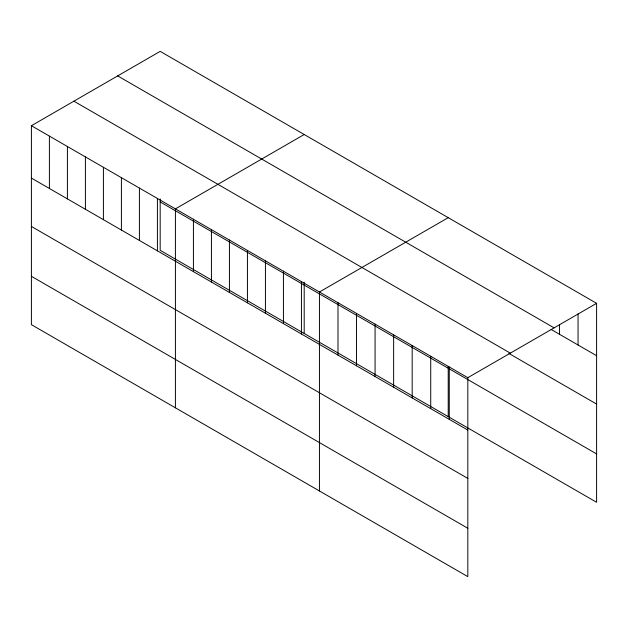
<?xml version="1.0" encoding="UTF-8"?>
<svg xmlns="http://www.w3.org/2000/svg" width="628" height="628" viewBox="0 0 628 628"><rect width="100%" height="100%" fill="white"/><g stroke="black" fill="none" stroke-linecap="round" stroke-linejoin="round"><path stroke-width="0.94" d="M31.4 125.718L467.821 377.679L467.821 576.637L31.4 324.668L31.4 125.718L160.179 51.363L596.6 303.332L596.6 502.282L160.179 250.321L160.179 199.021M304.195 134.518L175.416 208.865L175.416 407.815M448.219 217.665L319.44 292.012L319.44 490.963M467.821 377.679L596.6 303.332M117.679 75.902L554.1 327.863M551.07 329.425L596.6 355.707M73.9 101.179L510.321 353.148M508.916 353.454L596.6 404.079M160.179 201.949L596.6 453.918M31.4 178.093L467.821 430.062M31.4 226.465L467.821 478.426M31.4 276.296L467.821 528.266M578.05 313.961L578.05 345M559.501 324.59L559.501 334.292M449.271 366.972L449.271 419.355M448.219 366.289L448.219 416.615M430.722 356.264L430.722 408.64M412.18 345.557L412.18 397.932M393.63 334.85L393.63 387.225M375.081 324.134L375.081 376.517M356.531 313.427L356.531 365.81M337.99 302.72L337.99 355.103M304.195 282.168L304.195 333.468M301.432 281.619L301.432 333.994M283.432 271.225L283.432 323.601M265.432 260.832L265.432 313.207M247.432 250.439L247.432 302.814M229.424 240.045L229.424 292.42M211.424 229.652L211.424 282.027M193.424 219.258L193.424 271.634M157.416 198.472L157.416 250.847M139.416 188.078L139.416 240.453M121.408 177.685L121.408 230.06M103.408 167.291L103.408 219.667M85.408 156.898L85.408 209.273M67.408 146.505L67.408 198.88M49.4 136.111L49.4 188.486"/></g></svg>
